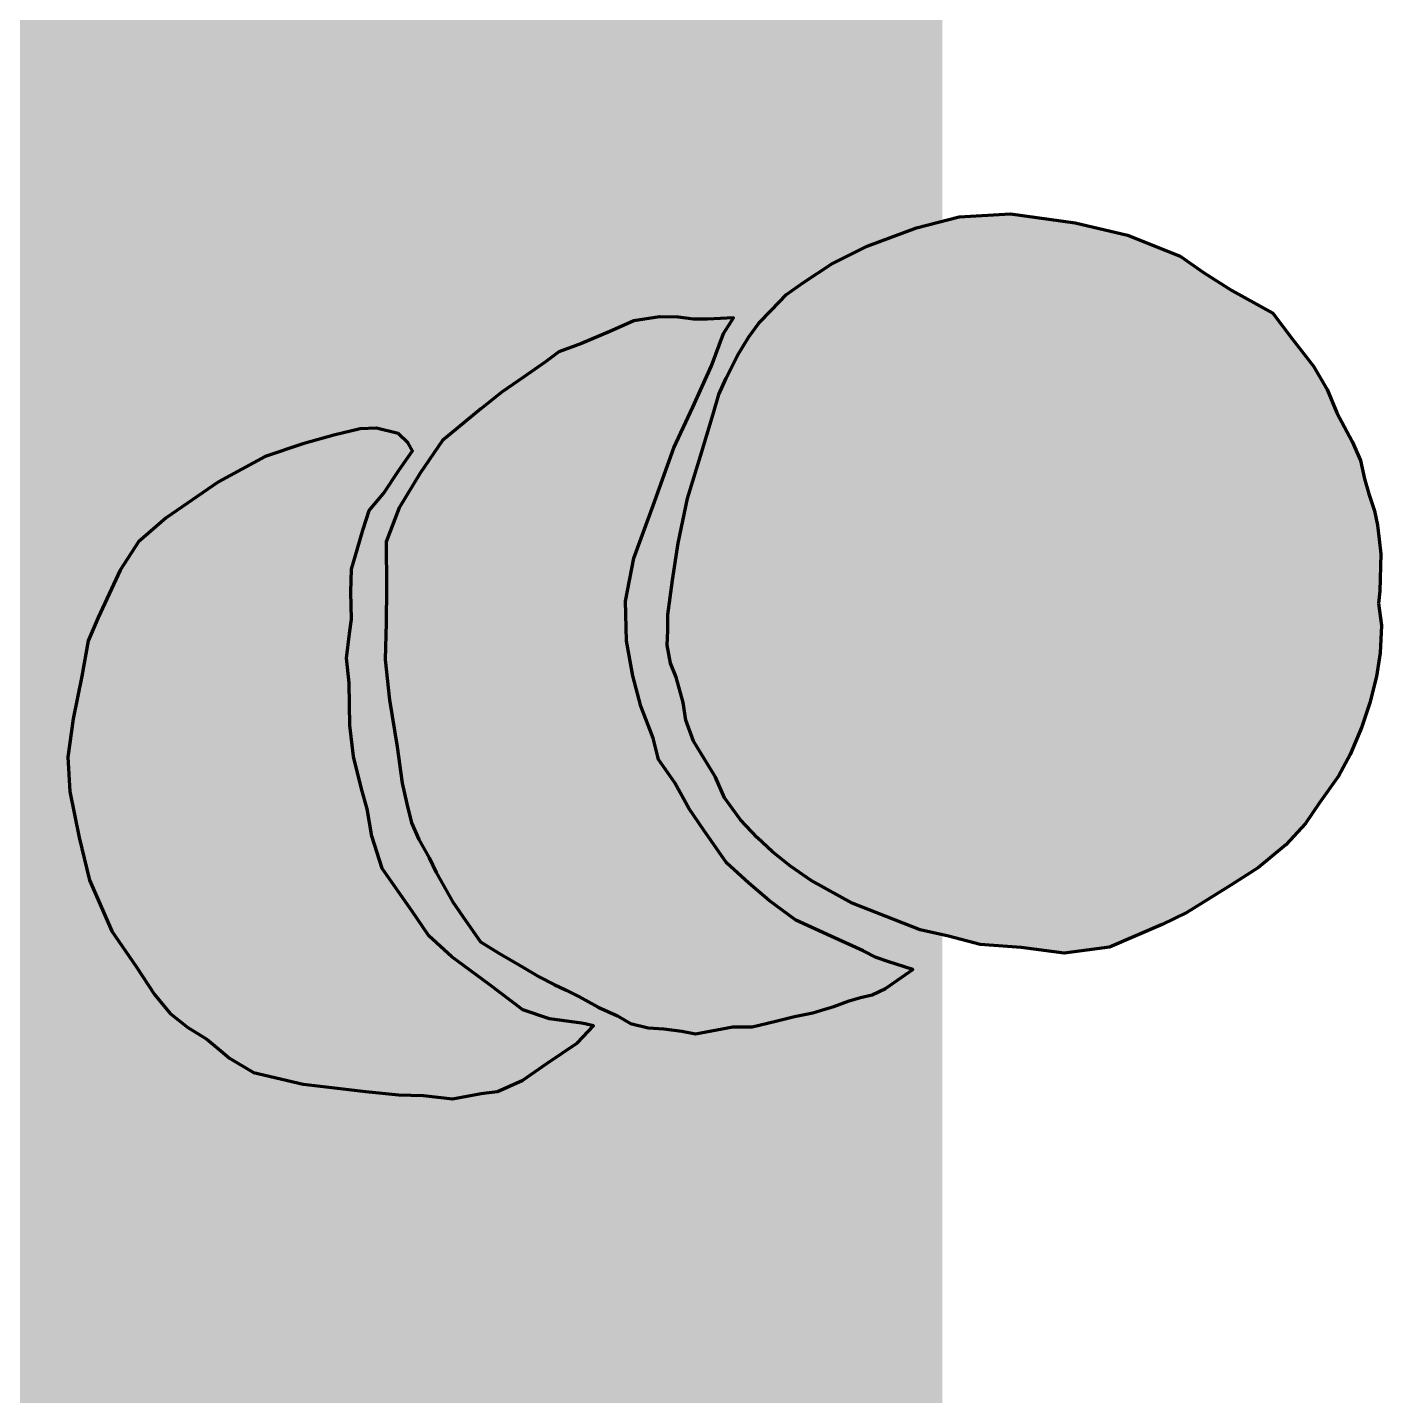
# Model space of a CAD drawing. Header units: millimetres. Extents: x 2676 to 5565, y 1584 to 2775.
# Drawn here: x 5466.4 to 5523.8, y 2218.9 to 2276.9 of the extents above; entities that cross this region are included whole.
import ezdxf

# ---------------------------------------------------------------- set-up
doc = ezdxf.new("R2010")
doc.units = ezdxf.units.MM
for name, color, linetype, lineweight, true_color in [('Warstwa1', 7, 'Continuous', 70, 0x688aad), ('Warstwa2', 7, 'Continuous', 70, 0xd66b73), ('Warstwa3', 7, 'Continuous', 70, 0x5ccf50), ('Warstwa9', 7, 'Continuous', 70, 0xc3ad48)]:
    doc.layers.add(name, color=color, linetype=linetype, lineweight=lineweight, true_color=true_color)

msp = doc.modelspace()

# ---------------------------------------------------------------- hatches: boundary and pattern name
at = {"layer": 'Warstwa1', "lineweight": 70}
h = msp.add_hatch(color=256, dxfattribs=at)
h.dxf.hatch_style = 1
h.paths.add_polyline_path([(5505.159, 2428.685), (4750.944, 2428.685), (4750.944, 1755.038), (5505.159, 1755.038)])
at = {"layer": 'Warstwa2'}
h = msp.add_hatch(color=256, dxfattribs=at)
h.dxf.hatch_style = 1
h.paths.add_polyline_path([(5484.416, 2239.843), (5484.86, 2239.201), (5485.6, 2238.132), (5486.373, 2237.654), (5487.427, 2237.045), (5488.084, 2236.645), (5488.717, 2236.324), (5489.234, 2236.08), (5489.765, 2235.815), (5490.582, 2235.368), (5491.411, 2234.993), (5491.951, 2234.67), (5492.705, 2234.496), (5493.37, 2234.449), (5494.137, 2234.347), (5494.716, 2234.242), (5496.291, 2234.532), (5497.114, 2234.532), (5498.114, 2234.78), (5498.897, 2234.974), (5499.674, 2235.132), (5500.048, 2235.233), (5500.565, 2235.4), (5501.225, 2235.636), (5501.7, 2235.774), (5502.189, 2235.891), (5502.762, 2236.161), (5503.447, 2236.635), (5503.918, 2236.961), (5502.858, 2237.303), (5502.364, 2237.468), (5501.806, 2237.753), (5500.448, 2238.367), (5498.959, 2239.056), (5497.826, 2239.89), (5496.971, 2240.613), (5496.021, 2241.473), (5495.051, 2242.876), (5494.436, 2243.765), (5493.829, 2244.862), (5493.143, 2245.853), (5492.92, 2246.761), (5492.389, 2248.113), (5492.056, 2249.4), (5491.788, 2250.883), (5491.737, 2252.567), (5492.099, 2254.385), (5492.917, 2256.614), (5493.793, 2259.055), (5494.594, 2260.779), (5495.38, 2262.525), (5495.891, 2263.891), (5496.313, 2264.563), (5495.217, 2264.5), (5494.618, 2264.497), (5493.981, 2264.594), (5493.179, 2264.609), (5492.099, 2264.431), (5491.081, 2263.98), (5489.884, 2263.468), (5488.923, 2263.12), (5488.359, 2262.698), (5487.417, 2262.047), (5486.518, 2261.424), (5485.621, 2260.709), (5483.99, 2259.359), (5483.046, 2257.978), (5482.161, 2256.512), (5481.601, 2255.08), (5481.619, 2253.132), (5481.608, 2251.637), (5481.569, 2250.092), (5481.743, 2248.377), (5482.072, 2246.391), (5482.281, 2244.851), (5482.476, 2243.974), (5482.685, 2243.169), (5482.985, 2242.46), (5483.424, 2241.688), (5483.724, 2241.072)])
at = {"layer": 'Warstwa3'}
h = msp.add_hatch(color=256, dxfattribs=at)
h.dxf.hatch_style = 1
h.paths.add_polyline_path([(5481.003, 2242.603), (5480.799, 2243.771), (5480.567, 2244.617), (5480.222, 2245.989), (5480.073, 2247.296), (5480.043, 2249.088), (5479.925, 2250.14), (5480.057, 2251.188), (5480.138, 2251.798), (5480.108, 2252.935), (5480.137, 2253.912), (5480.376, 2254.732), (5480.625, 2255.609), (5480.888, 2256.395), (5481.496, 2257.118), (5482.157, 2258.129), (5482.718, 2258.92), (5482.54, 2259.25), (5482.108, 2259.656), (5481.197, 2259.881), (5480.508, 2259.857), (5479.386, 2259.585), (5478.071, 2259.229), (5476.483, 2258.684), (5474.502, 2257.615), (5472.287, 2256.083), (5471.12, 2255.075), (5470.336, 2253.878), (5469.405, 2251.874), (5468.985, 2250.879), (5468.712, 2249.381), (5468.352, 2247.571), (5468.115, 2245.947), (5468.208, 2244.501), (5468.597, 2242.555), (5469.042, 2240.748), (5469.986, 2238.582), (5471.022, 2237.084), (5471.792, 2235.896), (5472.45, 2235.092), (5473.206, 2234.508), (5474.008, 2234.005), (5474.602, 2233.51), (5474.963, 2233.206), (5475.985, 2232.603), (5478.096, 2232.101), (5479.524, 2231.93), (5480.728, 2231.794), (5482.132, 2231.658), (5483.167, 2231.619), (5484.422, 2231.48), (5485.625, 2231.708), (5486.324, 2231.789), (5487.396, 2232.279), (5488.418, 2232.986), (5489.708, 2233.851), (5490.389, 2234.578), (5490.032, 2234.666), (5489.874, 2234.695), (5488.522, 2234.866), (5487.401, 2235.248), (5485.935, 2236.348), (5484.387, 2237.493), (5483.418, 2238.383), (5482.688, 2239.439), (5482.123, 2240.256), (5481.44, 2241.243)])
at = {"layer": 'Warstwa9'}
h = msp.add_hatch(color=256, dxfattribs=at)
h.dxf.hatch_style = 1
h.paths.add_polyline_path([(5516.226, 2266.484), (5515.243, 2267.17), (5513.002, 2268.066), (5510.797, 2268.579), (5508.049, 2268.966), (5505.884, 2268.834), (5504.071, 2268.374), (5501.974, 2267.591), (5500.486, 2266.847), (5499.288, 2266.05), (5498.557, 2265.545), (5497.93, 2264.888), (5497.396, 2264.328), (5496.97, 2263.748), (5496.49, 2262.971), (5496.014, 2262.006), (5495.704, 2261.318), (5495.456, 2260.477), (5494.926, 2258.705), (5494.366, 2256.903), (5493.968, 2255.011), (5493.74, 2253.449), (5493.533, 2251.983), (5493.544, 2251.323), (5493.504, 2250.692), (5493.647, 2249.933), (5493.896, 2249.343), (5494.19, 2248.275), (5494.297, 2247.523), (5494.624, 2246.637), (5495.557, 2245.106), (5495.941, 2244.228), (5496.617, 2243.298), (5497.326, 2242.549), (5497.967, 2241.944), (5498.739, 2241.334), (5499.604, 2240.726), (5501.346, 2239.77), (5502.785, 2239.208), (5504.223, 2238.646), (5505.431, 2238.37), (5506.765, 2238.017), (5508.507, 2237.888), (5510.324, 2237.652), (5512.249, 2237.903), (5514.473, 2238.87), (5515.524, 2239.374), (5516.521, 2240.001), (5517.389, 2240.538), (5518.559, 2241.283), (5519.71, 2242.239), (5520.55, 2243.138), (5521.145, 2244.026), (5521.952, 2245.156), (5522.437, 2246.064), (5522.932, 2247.232), (5523.27, 2248.26), (5523.549, 2249.375), (5523.713, 2250.378), (5523.773, 2251.532), (5523.642, 2252.457), (5523.695, 2252.979), (5523.74, 2254.568), (5523.665, 2255.183), (5523.604, 2255.776), (5523.47, 2256.383), (5523.226, 2257.104), (5523.041, 2257.738), (5522.883, 2258.518), (5522.522, 2259.317), (5521.873, 2260.531), (5521.472, 2261.524), (5520.883, 2262.514), (5520, 2263.651), (5519.17, 2264.76), (5517.421, 2265.722)])

# ---------------------------------------------------------------- linework, layer by layer
at = {"layer": 'Warstwa2'}
msp.add_lwpolyline([(5501.806, 2237.753), (5500.448, 2238.367), (5498.959, 2239.056), (5497.826, 2239.89), (5496.971, 2240.613), (5496.021, 2241.473), (5495.051, 2242.876), (5494.436, 2243.765), (5493.829, 2244.862), (5493.143, 2245.853), (5492.92, 2246.761), (5492.389, 2248.113), (5492.056, 2249.4), (5491.788, 2250.883), (5491.737, 2252.567), (5492.099, 2254.385), (5492.917, 2256.614), (5493.793, 2259.055), (5494.594, 2260.779), (5495.38, 2262.525), (5495.891, 2263.891), (5496.313, 2264.563), (5495.217, 2264.5), (5494.618, 2264.497), (5493.981, 2264.594), (5493.179, 2264.609), (5492.099, 2264.431), (5491.081, 2263.98), (5489.884, 2263.468), (5488.923, 2263.12), (5488.359, 2262.698), (5487.417, 2262.047), (5486.518, 2261.424), (5485.621, 2260.709), (5483.99, 2259.359), (5483.046, 2257.978), (5482.161, 2256.512), (5481.601, 2255.08), (5481.619, 2253.132), (5481.608, 2251.637), (5481.569, 2250.092), (5481.743, 2248.377), (5482.072, 2246.391), (5482.281, 2244.851), (5482.476, 2243.974), (5482.685, 2243.169), (5482.985, 2242.46), (5483.424, 2241.688), (5483.724, 2241.072), (5484.416, 2239.843), (5484.86, 2239.201), (5485.6, 2238.132), (5486.373, 2237.654), (5487.427, 2237.045), (5488.084, 2236.645), (5488.717, 2236.324), (5489.234, 2236.08), (5489.765, 2235.815), (5490.582, 2235.368), (5491.411, 2234.993), (5491.951, 2234.67), (5492.705, 2234.496), (5493.37, 2234.449), (5494.137, 2234.347), (5494.716, 2234.242), (5496.291, 2234.532), (5497.114, 2234.532), (5498.114, 2234.78), (5498.897, 2234.974), (5499.674, 2235.132), (5500.048, 2235.233), (5500.565, 2235.4), (5501.225, 2235.636), (5501.7, 2235.774), (5502.189, 2235.891), (5502.762, 2236.161), (5503.447, 2236.635), (5503.918, 2236.961), (5502.858, 2237.303), (5502.364, 2237.468), (5501.806, 2237.753)], dxfattribs=at)
at = {"layer": 'Warstwa3'}
msp.add_lwpolyline([(5489.874, 2234.695), (5488.522, 2234.866), (5487.401, 2235.248), (5485.935, 2236.348), (5484.387, 2237.493), (5483.418, 2238.383), (5482.688, 2239.439), (5482.123, 2240.256), (5481.44, 2241.243), (5481.003, 2242.603), (5480.799, 2243.771), (5480.567, 2244.617), (5480.222, 2245.989), (5480.073, 2247.296), (5480.043, 2249.088), (5479.925, 2250.14), (5480.057, 2251.188), (5480.138, 2251.798), (5480.108, 2252.935), (5480.137, 2253.912), (5480.376, 2254.732), (5480.625, 2255.609), (5480.888, 2256.395), (5481.496, 2257.118), (5482.157, 2258.129), (5482.718, 2258.92), (5482.54, 2259.25), (5482.108, 2259.656), (5481.197, 2259.881), (5480.508, 2259.857), (5479.386, 2259.585), (5478.071, 2259.229), (5476.483, 2258.684), (5474.502, 2257.615), (5472.287, 2256.083), (5471.12, 2255.075), (5470.336, 2253.878), (5469.405, 2251.874), (5468.985, 2250.879), (5468.712, 2249.381), (5468.352, 2247.571), (5468.115, 2245.947), (5468.208, 2244.501), (5468.597, 2242.555), (5469.042, 2240.748), (5469.986, 2238.582), (5471.022, 2237.084), (5471.792, 2235.896), (5472.45, 2235.092), (5473.206, 2234.508), (5474.008, 2234.005), (5474.602, 2233.51), (5474.963, 2233.206), (5475.985, 2232.603), (5478.096, 2232.101), (5479.524, 2231.93), (5480.728, 2231.794), (5482.132, 2231.658), (5483.167, 2231.619), (5484.422, 2231.48), (5485.625, 2231.708), (5486.324, 2231.789), (5487.396, 2232.279), (5488.418, 2232.986), (5489.708, 2233.851), (5490.389, 2234.578), (5490.032, 2234.666), (5489.874, 2234.695)], dxfattribs=at)
at = {"layer": 'Warstwa9'}
msp.add_lwpolyline([(5523.642, 2252.457), (5523.773, 2251.532), (5523.713, 2250.378), (5523.549, 2249.375), (5523.27, 2248.26), (5522.932, 2247.232), (5522.437, 2246.064), (5521.952, 2245.156), (5521.145, 2244.026), (5520.55, 2243.138), (5519.71, 2242.239), (5518.559, 2241.283), (5517.389, 2240.538), (5516.521, 2240.001), (5515.524, 2239.374), (5514.473, 2238.87), (5512.249, 2237.903), (5510.324, 2237.652), (5508.507, 2237.888), (5506.765, 2238.017), (5505.431, 2238.37), (5504.223, 2238.646), (5502.785, 2239.208), (5501.346, 2239.77), (5499.604, 2240.726), (5498.739, 2241.334), (5497.967, 2241.944), (5497.326, 2242.549), (5496.617, 2243.298), (5495.941, 2244.228), (5495.557, 2245.106), (5494.624, 2246.637), (5494.297, 2247.523), (5494.19, 2248.275), (5493.896, 2249.343), (5493.647, 2249.933), (5493.504, 2250.692), (5493.544, 2251.323), (5493.533, 2251.983), (5493.74, 2253.449), (5493.968, 2255.011), (5494.366, 2256.903), (5494.926, 2258.705), (5495.456, 2260.477), (5495.704, 2261.318), (5496.014, 2262.006), (5496.49, 2262.971), (5496.97, 2263.748), (5497.396, 2264.328), (5497.93, 2264.888), (5498.557, 2265.545), (5499.288, 2266.05), (5500.486, 2266.847), (5501.974, 2267.591), (5504.071, 2268.374), (5505.884, 2268.834), (5508.049, 2268.966), (5510.797, 2268.579), (5513.002, 2268.066), (5515.243, 2267.17), (5516.226, 2266.484), (5517.421, 2265.722), (5519.17, 2264.76), (5520, 2263.651), (5520.883, 2262.514), (5521.472, 2261.524), (5521.873, 2260.531), (5522.522, 2259.317), (5522.883, 2258.518), (5523.041, 2257.738), (5523.226, 2257.104), (5523.47, 2256.383), (5523.604, 2255.776), (5523.665, 2255.183), (5523.74, 2254.568), (5523.695, 2252.979), (5523.642, 2252.457)], dxfattribs=at)

doc.saveas('drawing.dxf')
